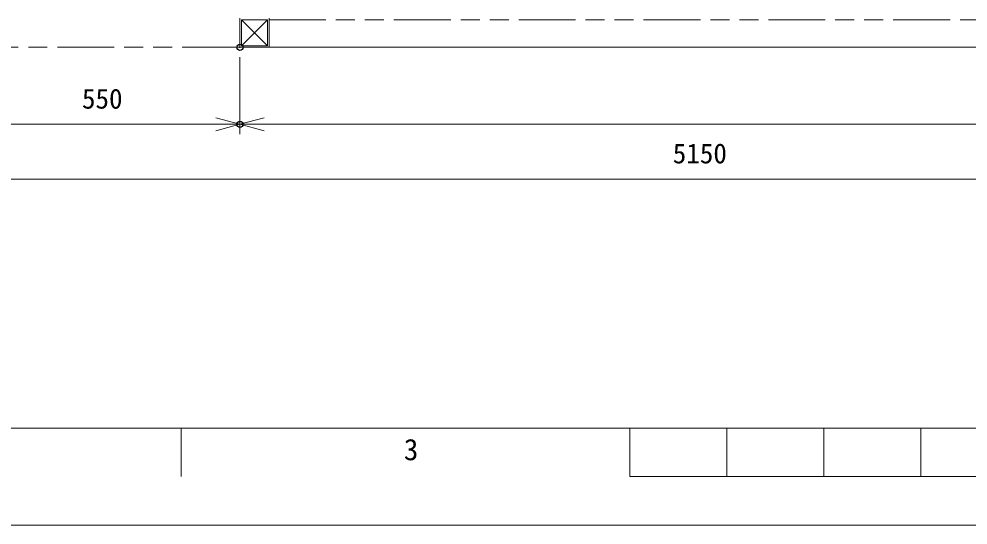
# Model space of a CAD drawing. Units: millimetres, scale not verified. Extents: x -4200 to 13609, y -2970 to 3038.
# Drawn here: x -2110 to -153, y -2970 to -1927 of the extents above; entities that cross this region are included whole.
import ezdxf
from ezdxf.enums import TextEntityAlignment as Align

# ---------------------------------------------------------------- set-up
doc = ezdxf.new("R2010")
doc.units = ezdxf.units.MM
doc.header["$LTSCALE"] = 26
doc.header["$PDMODE"] = 32
doc.header["$PDSIZE"] = 13
doc.linetypes.add('USER5', pattern=[9.9, 4.5, -0.8, 1.5, -0.8, 1.5, -0.8])
for name, color, linetype, lineweight in [('0-0_0', 3, 'Continuous', 18), ('0-B_AM_5', 7, 'Continuous', 18), ('0-D_AM_11', 3, 'USER5', 18), ('0-E_AM_BOR', 7, 'Continuous', 18), ('0-F_AM_0', 3, 'Continuous', 18), ('1-0_AM_2', 2, 'Continuous', 18)]:
    doc.layers.add(name, color=color, linetype=linetype, lineweight=lineweight)
doc.layers.add('1-A__0-9_Defpoints', color=7, linetype='Continuous')
doc.styles.add('ＭＳ ゴシック', font='')
doc.styles.get('ＭＳ ゴシック').set_extended_font_data('MS Gothic')

# ---------------------------------------------------------------- blocks, each defined once
blk = doc.blocks.new('_D5')
at = {"layer": '0-B_AM_5'}
blk.add_line((-80689, -56373.7), (45554.4, -56373.7), dxfattribs=at)
at = {"layer": '0-B_AM_5', "style": 'ＭＳ ゴシック'}
blk.add_text('5150', height=1026, dxfattribs=at).set_placement((-19139.4, -55873.7), align=Align.BOTTOM_LEFT)
blk = doc.blocks.new('_Open30')
at = {"layer": '0-0_0', "color": 7}
blk.add_line((0, 0), (-25, 0), dxfattribs=at)
blk.add_lwpolyline([(-25, 6.7), (0, 0), (-25, -6.7)], dxfattribs=at)
blk = doc.blocks.new('_D6')
at = {"layer": '0-B_AM_5'}
for p, q in [((-41445.6, -50083.3), (-41445.6, -54052.3)), ((45554.4, -53552.3), (-40195.6, -53552.3))]:
    blk.add_line(p, q, dxfattribs=at)
at = {"layer": '1-A__0-9_Defpoints'}
for p in [(-41445.6, -49583.3), (-41445.6, -53552.3)]:
    blk.add_point(p, dxfattribs=at)
at = {"layer": '0-B_AM_5', "xscale": 50, "yscale": 50, "rotation": 180}
blk.add_blockref('_Open30', (-41445.6, -53552.3), dxfattribs=at)
blk = doc.blocks.new('_D7')
at = {"layer": '0-B_AM_5'}
for p, q in [((-55195.6, -47833.3), (-55195.6, -54052.3)), ((-41445.6, -50083.3), (-41445.6, -54052.3)), ((-53945.6, -53552.3), (-42695.6, -53552.3))]:
    blk.add_line(p, q, dxfattribs=at)
at = {"layer": '1-A__0-9_Defpoints'}
for p in [(-55195.6, -47333.3), (-41445.6, -49583.3), (-41445.6, -53552.3)]:
    blk.add_point(p, dxfattribs=at)
at = {"layer": '0-B_AM_5', "xscale": 50, "yscale": 50, "rotation": 180}
blk.add_blockref('_Open30', (-55195.6, -53552.3), dxfattribs=at)
at = {"layer": '0-B_AM_5', "xscale": 50, "yscale": 50}
blk.add_blockref('_Open30', (-41445.6, -53552.3), dxfattribs=at)
at = {"layer": '0-B_AM_5', "style": 'ＭＳ ゴシック'}
blk.add_text('550', height=1026, dxfattribs=at).set_placement((-49592, -53052.3), align=Align.BOTTOM_LEFT)
blk = doc.blocks.new('JIS_A3')
at = {"layer": '0-0_0'}
blk.add_line((10250, 250), (625, 250), dxfattribs=at)
at = {"layer": '0-E_AM_BOR', "color": 2}
for p, q in [((3031.25, 250), (3031.25, 125)), ((4187.5, 125), (4187.5, 250)), ((4437.5, 125), (4437.5, 250)), ((4687.5, 125), (4687.5, 250)), ((4937.5, 125), (4937.5, 250)), ((4187.5, 125), (6687.5, 125))]:
    blk.add_line(p, q, dxfattribs=at)
at = {"layer": '0-E_AM_BOR', "color": 1}
blk.add_lwpolyline([(0, 7425), (10500, 7425), (10500, 0), (0, 0)], close=True, dxfattribs=at)
at = {"layer": '0-E_AM_BOR', "style": 'ＭＳ ゴシック'}
blk.add_text('3', height=54.99, dxfattribs=at).set_placement((3605.01, 150.5), align=Align.BOTTOM_LEFT)

msp = doc.modelspace()

# ---------------------------------------------------------------- linework, layer by layer
at = {"layer": '0-0_0'}
msp.add_lwpolyline([(1876.02, -1335.21), (1876.02, -1985.21), (-1653.98, -1985.21)], dxfattribs=at)
at = {"layer": '0-D_AM_11'}
msp.add_line((-2545.23, -1985.21), (-1653.98, -1985.21), dxfattribs=at)
msp.add_lwpolyline([(-1593.98, -1928.41), (1276.02, -1928.41), (1470.02, -1978.41)], dxfattribs=at)
at = {"layer": '0-F_AM_0'}
for p, q in [((-1650.78, -1928.41), (-1597.18, -1982.01)), ((-1597.18, -1928.41), (-1650.78, -1982.01)), ((-1593.98, -1985.21), (136.02, -1985.21))]:
    msp.add_line(p, q, dxfattribs=at)
at = {"layer": '1-0_AM_2'}
for p, q in [((-1653.98, -1985.21), (-1653.98, -1925.21)), ((-1650.78, -1928.41), (-1597.18, -1928.41)), ((-1650.78, -1982.01), (-1650.78, -1928.41)), ((-1597.18, -1928.41), (-1597.18, -1982.01)), ((-1593.98, -1925.21), (-1593.98, -1985.21)), ((-1593.98, -1985.21), (-1653.98, -1985.21)), ((-1597.18, -1982.01), (-1650.78, -1982.01))]:
    msp.add_line(p, q, dxfattribs=at)

# ---------------------------------------------------------------- block references
at = {"layer": '0-B_AM_5', "xscale": 0.04, "yscale": 0.04}
for name in ['_D5', '_D7', '_D6']:
    msp.add_blockref(name, (3.84, -1.88), dxfattribs=at)
at = {"layer": '0-E_AM_BOR', "xscale": 0.8, "yscale": 0.8}
msp.add_blockref('JIS_A3', (-4200.17, -2970), dxfattribs=at)

doc.saveas('drawing.dxf')
